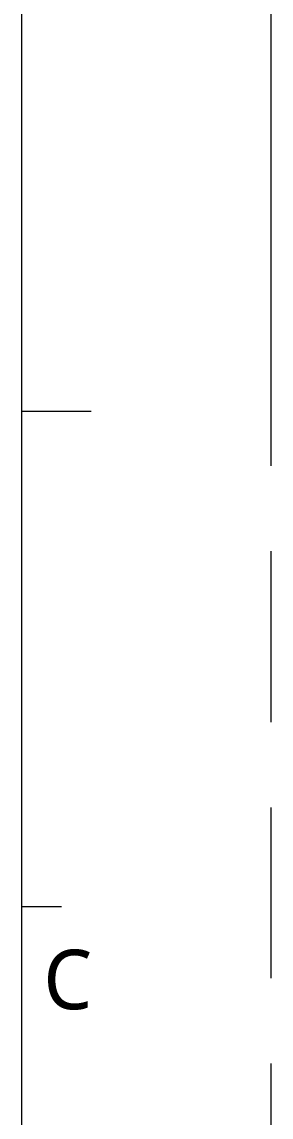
# Model space of a CAD drawing. Extents: x 3811 to 4077, y -444 to -307.
# Drawn here: x 4072.41 to 4076.8, y -395.78 to -376.53 of the extents above; entities that cross this region are included whole.
import ezdxf

# ---------------------------------------------------------------- set-up
doc = ezdxf.new("R2010")
doc.units = 0
doc.linetypes.add('PHANTOM', pattern=[29.5, 9.5, -1.5, 3, -1.5, 3, -1.5, 9.5])
doc.layers.get('0').update_dxf_attribs({"lineweight": 9})
doc.layers.add('0PAPERF', color=2, linetype='PHANTOM', lineweight=9, plot=False)
doc.styles.get("Standard").update_dxf_attribs({"font": 'PMingLiU.ttf'})

msp = doc.modelspace()

# ---------------------------------------------------------------- linework, layer by layer
for p, q in [((4072.407, -441.545), (4072.407, -348.532)), ((4072.407, -383.368), (4073.626, -383.368)), ((4072.407, -392.077), (4073.104, -392.077))]:
    msp.add_line(p, q)
at = {"layer": '0PAPERF'}
msp.add_line((4076.798, -444.332), (4076.798, -343.304), dxfattribs=at)

# ---------------------------------------------------------------- texts
at = {"insert": (4072.785, -392.835), "char_height": 1.04509, "width": 1.9713, "attachment_point": 1}
msp.add_mtext('{\\fMicrosoft JhengHei|b0|i0|c136|p0;C}', dxfattribs=at)

doc.saveas('drawing.dxf')
